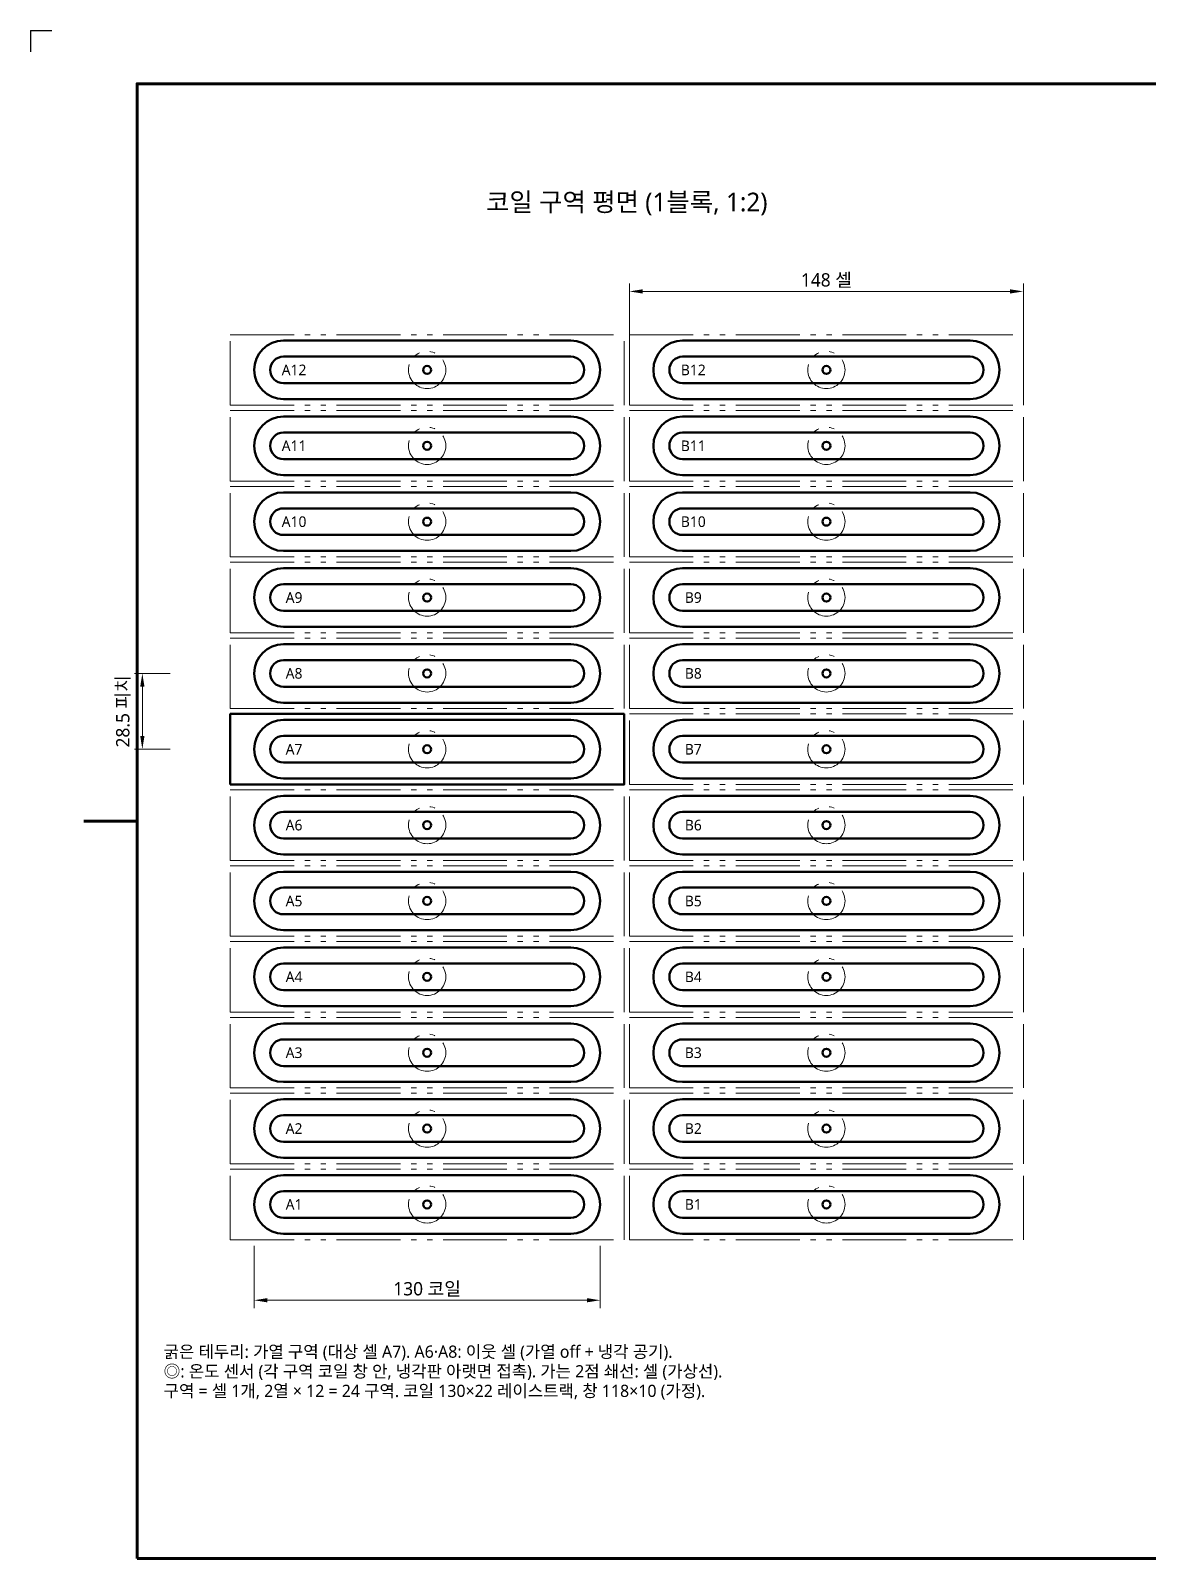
# Model space of a CAD drawing. Header units: millimetres. Extents: x 0 to 1800, y -680 to 297.
# Drawn here: x 460 to 670, y -330 to -43 of the extents above; entities that cross this region are included whole.
import ezdxf
from ezdxf.enums import TextEntityAlignment as Align

# ---------------------------------------------------------------- set-up
doc = ezdxf.new("R2010")
doc.units = ezdxf.units.MM
doc.linetypes.add('KS_PHANTOM', pattern=[20, 12, -2, 1, -2, 1, -2])
for name, color, linetype, lineweight in [('DIM', 3, 'Continuous', 18), ('FRAME', 7, 'Continuous', 70), ('OUTLINE', 7, 'Continuous', 50), ('PHANTOM', 6, 'KS_PHANTOM', 18), ('TABLE', 7, 'Continuous', 25), ('TEXT', 7, 'Continuous', 25)]:
    doc.layers.add(name, color=color, linetype=linetype, lineweight=lineweight)
doc.styles.add('KS', font='malgun.ttf')
doc.dimstyles.new('KS_00', dxfattribs={"dimtxt": 2.5, "dimasz": 2.5, "dimexe": 1.5, "dimexo": 0.8, "dimgap": 0.8, "dimtad": 1, "dimlfac": 50, "dimdsep": 46, "dimtxsty": 'KS', "dimcen": 0, "dimclrd": 3, "dimclre": 3, "dimclrt": 7, "dimazin": 3, "dimtfac": 0.7, "dimtmove": 0, "dimatfit": 3, "dimlwd": 18, "dimlwe": 18, "dimarcsym": 0})

# ---------------------------------------------------------------- blocks, each defined once
blk = doc.blocks.new('_CLOSEDFILLED')
at = {"color": 0, "linetype": 'ByBlock'}
blk.add_solid([(-1, 0.16), (0, 0), (-1, -0.16)], dxfattribs=at)
blk = doc.blocks.new('*D43')
at = {"color": 3, "lineweight": 18}
for p, q in [((42, 68.7), (42, 57)), ((107, 68.7), (107, 57)), ((44.5, 58.5), (104.5, 58.5))]:
    blk.add_line(p, q, dxfattribs=at)
at = {"layer": 'Defpoints'}
for p in [(42, 69.5), (107, 69.5), (42, 58.5)]:
    blk.add_point(p, dxfattribs=at)
at = {"layer": 'DIM', "color": 3, "xscale": 2.5, "yscale": 2.5, "rotation": 180}
blk.add_blockref('_CLOSEDFILLED', (42, 58.5), dxfattribs=at)
at = {"layer": 'DIM', "color": 3, "xscale": 2.5, "yscale": 2.5}
blk.add_blockref('_CLOSEDFILLED', (107, 58.5), dxfattribs=at)
at = {"layer": 'DIM', "color": 7, "insert": (74.5, 60.55), "char_height": 2.5, "attachment_point": 5, "style": 'KS'}
blk.add_mtext('130 코일', dxfattribs=at)
blk = doc.blocks.new('*D44')
at = {"color": 3, "lineweight": 18}
for p, q in [((112.5, 234.05), (112.5, 249.5)), ((115, 248), (184, 248)), ((186.5, 234.05), (186.5, 249.5))]:
    blk.add_line(p, q, dxfattribs=at)
at = {"layer": 'Defpoints'}
for p in [(112.5, 248), (112.5, 233.25), (186.5, 233.25)]:
    blk.add_point(p, dxfattribs=at)
at = {"layer": 'DIM', "color": 3, "xscale": 2.5, "yscale": 2.5, "rotation": 180}
blk.add_blockref('_CLOSEDFILLED', (112.5, 248), dxfattribs=at)
at = {"layer": 'DIM', "color": 3, "xscale": 2.5, "yscale": 2.5}
blk.add_blockref('_CLOSEDFILLED', (186.5, 248), dxfattribs=at)
at = {"layer": 'DIM', "color": 7, "insert": (149.5, 250.05), "char_height": 2.5, "attachment_point": 5, "style": 'KS'}
blk.add_mtext('148 셀', dxfattribs=at)
blk = doc.blocks.new('*D45')
at = {"color": 3, "lineweight": 18}
for p, q in [((26.2, 176.25), (19.5, 176.25)), ((21, 164.5), (21, 173.75)), ((26.2, 162), (19.5, 162))]:
    blk.add_line(p, q, dxfattribs=at)
at = {"layer": 'Defpoints'}
for p in [(27, 176.25), (21, 162), (27, 162)]:
    blk.add_point(p, dxfattribs=at)
at = {"layer": 'DIM', "color": 3, "xscale": 2.5, "yscale": 2.5}
for p, rotation in [((21, 176.25), 90), ((21, 162), 270)]:
    blk.add_blockref('_CLOSEDFILLED', p, dxfattribs=dict(at, rotation=rotation))
at = {"layer": 'DIM', "color": 7, "insert": (17.45, 169.125), "char_height": 2.5, "attachment_point": 5, "rotation": 90, "style": 'KS'}
blk.add_mtext('28.5 피치', dxfattribs=at)
blk = doc.blocks.new('D-03_R03_2of2')
at = {"layer": 'FRAME'}
blk.add_line((20, 148.5), (10, 148.5), dxfattribs=at)
blk.add_lwpolyline([(20, 10), (410, 10), (410, 287), (20, 287)], close=True, dxfattribs=at)
at = {"layer": 'OUTLINE'}
for p, q in [((47.5, 238.75), (101.5, 238.75)), ((122.5, 238.75), (176.5, 238.75)), ((47.5, 235.75), (101.5, 235.75)), ((122.5, 235.75), (176.5, 235.75)), ((101.5, 230.75), (47.5, 230.75)), ((176.5, 230.75), (122.5, 230.75)), ((101.5, 227.75), (47.5, 227.75)), ((176.5, 227.75), (122.5, 227.75)), ((47.5, 224.5), (101.5, 224.5)), ((122.5, 224.5), (176.5, 224.5)), ((47.5, 221.5), (101.5, 221.5)), ((122.5, 221.5), (176.5, 221.5)), ((101.5, 216.5), (47.5, 216.5)), ((176.5, 216.5), (122.5, 216.5)), ((101.5, 213.5), (47.5, 213.5)), ((176.5, 213.5), (122.5, 213.5)), ((47.5, 210.25), (101.5, 210.25)), ((122.5, 210.25), (176.5, 210.25)), ((47.5, 207.25), (101.5, 207.25)), ((122.5, 207.25), (176.5, 207.25)), ((101.5, 202.25), (47.5, 202.25)), ((176.5, 202.25), (122.5, 202.25)), ((101.5, 199.25), (47.5, 199.25)), ((176.5, 199.25), (122.5, 199.25)), ((47.5, 196), (101.5, 196)), ((122.5, 196), (176.5, 196)), ((47.5, 193), (101.5, 193)), ((122.5, 193), (176.5, 193)), ((101.5, 188), (47.5, 188)), ((176.5, 188), (122.5, 188)), ((101.5, 185), (47.5, 185)), ((176.5, 185), (122.5, 185)), ((47.5, 181.75), (101.5, 181.75)), ((122.5, 181.75), (176.5, 181.75)), ((47.5, 178.75), (101.5, 178.75)), ((122.5, 178.75), (176.5, 178.75)), ((101.5, 173.75), (47.5, 173.75)), ((176.5, 173.75), (122.5, 173.75)), ((101.5, 170.75), (47.5, 170.75)), ((176.5, 170.75), (122.5, 170.75)), ((47.5, 167.5), (101.5, 167.5)), ((122.5, 167.5), (176.5, 167.5)), ((47.5, 164.5), (101.5, 164.5)), ((122.5, 164.5), (176.5, 164.5)), ((101.5, 159.5), (47.5, 159.5)), ((176.5, 159.5), (122.5, 159.5)), ((101.5, 156.5), (47.5, 156.5)), ((176.5, 156.5), (122.5, 156.5)), ((47.5, 153.25), (101.5, 153.25)), ((122.5, 153.25), (176.5, 153.25)), ((47.5, 150.25), (101.5, 150.25)), ((122.5, 150.25), (176.5, 150.25)), ((101.5, 145.25), (47.5, 145.25)), ((176.5, 145.25), (122.5, 145.25)), ((101.5, 142.25), (47.5, 142.25)), ((176.5, 142.25), (122.5, 142.25)), ((47.5, 139), (101.5, 139)), ((122.5, 139), (176.5, 139)), ((47.5, 136), (101.5, 136)), ((122.5, 136), (176.5, 136)), ((101.5, 131), (47.5, 131)), ((176.5, 131), (122.5, 131)), ((101.5, 128), (47.5, 128)), ((176.5, 128), (122.5, 128)), ((47.5, 124.75), (101.5, 124.75)), ((122.5, 124.75), (176.5, 124.75)), ((47.5, 121.75), (101.5, 121.75)), ((122.5, 121.75), (176.5, 121.75)), ((101.5, 116.75), (47.5, 116.75)), ((176.5, 116.75), (122.5, 116.75)), ((101.5, 113.75), (47.5, 113.75)), ((176.5, 113.75), (122.5, 113.75)), ((47.5, 110.5), (101.5, 110.5)), ((122.5, 110.5), (176.5, 110.5)), ((47.5, 107.5), (101.5, 107.5)), ((122.5, 107.5), (176.5, 107.5)), ((101.5, 102.5), (47.5, 102.5)), ((176.5, 102.5), (122.5, 102.5)), ((101.5, 99.5), (47.5, 99.5)), ((176.5, 99.5), (122.5, 99.5)), ((47.5, 96.25), (101.5, 96.25)), ((122.5, 96.25), (176.5, 96.25)), ((47.5, 93.25), (101.5, 93.25)), ((122.5, 93.25), (176.5, 93.25)), ((101.5, 88.25), (47.5, 88.25)), ((176.5, 88.25), (122.5, 88.25)), ((101.5, 85.25), (47.5, 85.25)), ((176.5, 85.25), (122.5, 85.25)), ((47.5, 82), (101.5, 82)), ((122.5, 82), (176.5, 82)), ((47.5, 79), (101.5, 79)), ((122.5, 79), (176.5, 79)), ((101.5, 74), (47.5, 74)), ((176.5, 74), (122.5, 74)), ((101.5, 71), (47.5, 71)), ((176.5, 71), (122.5, 71))]:
    blk.add_line(p, q, dxfattribs=at)
blk.add_lwpolyline([(37.5, 155.375), (111.5, 155.375), (111.5, 168.625), (37.5, 168.625)], close=True, dxfattribs=at)
for centre in [(74.5, 233.25), (149.5, 233.25), (74.5, 219), (149.5, 219), (74.5, 204.75), (149.5, 204.75), (74.5, 190.5), (149.5, 190.5), (74.5, 176.25), (149.5, 176.25), (74.5, 162), (149.5, 162), (74.5, 147.75), (149.5, 147.75), (74.5, 133.5), (149.5, 133.5), (74.5, 119.25), (149.5, 119.25), (74.5, 105), (149.5, 105), (74.5, 90.75), (149.5, 90.75), (74.5, 76.5), (149.5, 76.5)]:
    blk.add_circle(centre, 0.75, dxfattribs=at)
for centre, radius, start, end in [((47.5, 233.25), 5.5, 90, 270), ((101.5, 233.25), 5.5, 270, 90), ((122.5, 233.25), 5.5, 90, 270), ((176.5, 233.25), 5.5, 270, 90), ((47.5, 233.25), 2.5, 90, 270), ((101.5, 233.25), 2.5, 270, 90), ((122.5, 233.25), 2.5, 90, 270), ((176.5, 233.25), 2.5, 270, 90), ((47.5, 219), 5.5, 90, 270), ((101.5, 219), 5.5, 270, 90), ((122.5, 219), 5.5, 90, 270), ((176.5, 219), 5.5, 270, 90), ((47.5, 219), 2.5, 90, 270), ((101.5, 219), 2.5, 270, 90), ((122.5, 219), 2.5, 90, 270), ((176.5, 219), 2.5, 270, 90), ((47.5, 204.75), 5.5, 90, 270), ((101.5, 204.75), 5.5, 270, 90), ((122.5, 204.75), 5.5, 90, 270), ((176.5, 204.75), 5.5, 270, 90), ((47.5, 204.75), 2.5, 90, 270), ((101.5, 204.75), 2.5, 270, 90), ((122.5, 204.75), 2.5, 90, 270), ((176.5, 204.75), 2.5, 270, 90), ((47.5, 190.5), 5.5, 90, 270), ((101.5, 190.5), 5.5, 270, 90), ((122.5, 190.5), 5.5, 90, 270), ((176.5, 190.5), 5.5, 270, 90), ((47.5, 190.5), 2.5, 90, 270), ((101.5, 190.5), 2.5, 270, 90), ((122.5, 190.5), 2.5, 90, 270), ((176.5, 190.5), 2.5, 270, 90), ((47.5, 176.25), 5.5, 90, 270), ((101.5, 176.25), 5.5, 270, 90), ((122.5, 176.25), 5.5, 90, 270), ((176.5, 176.25), 5.5, 270, 90), ((47.5, 176.25), 2.5, 90, 270), ((101.5, 176.25), 2.5, 270, 90), ((122.5, 176.25), 2.5, 90, 270), ((176.5, 176.25), 2.5, 270, 90), ((47.5, 162), 5.5, 90, 270), ((101.5, 162), 5.5, 270, 90), ((122.5, 162), 5.5, 90, 270), ((176.5, 162), 5.5, 270, 90), ((47.5, 162), 2.5, 90, 270), ((101.5, 162), 2.5, 270, 90), ((122.5, 162), 2.5, 90, 270), ((176.5, 162), 2.5, 270, 90), ((47.5, 147.75), 5.5, 90, 270), ((101.5, 147.75), 5.5, 270, 90), ((122.5, 147.75), 5.5, 90, 270), ((176.5, 147.75), 5.5, 270, 90), ((47.5, 147.75), 2.5, 90, 270), ((101.5, 147.75), 2.5, 270, 90), ((122.5, 147.75), 2.5, 90, 270), ((176.5, 147.75), 2.5, 270, 90), ((47.5, 133.5), 5.5, 90, 270), ((101.5, 133.5), 5.5, 270, 90), ((122.5, 133.5), 5.5, 90, 270), ((176.5, 133.5), 5.5, 270, 90), ((47.5, 133.5), 2.5, 90, 270), ((101.5, 133.5), 2.5, 270, 90), ((122.5, 133.5), 2.5, 90, 270), ((176.5, 133.5), 2.5, 270, 90), ((47.5, 119.25), 5.5, 90, 270), ((101.5, 119.25), 5.5, 270, 90), ((122.5, 119.25), 5.5, 90, 270), ((176.5, 119.25), 5.5, 270, 90), ((47.5, 119.25), 2.5, 90, 270), ((101.5, 119.25), 2.5, 270, 90), ((122.5, 119.25), 2.5, 90, 270), ((176.5, 119.25), 2.5, 270, 90), ((47.5, 105), 5.5, 90, 270), ((101.5, 105), 5.5, 270, 90), ((122.5, 105), 5.5, 90, 270), ((176.5, 105), 5.5, 270, 90), ((47.5, 105), 2.5, 90, 270), ((101.5, 105), 2.5, 270, 90), ((122.5, 105), 2.5, 90, 270), ((176.5, 105), 2.5, 270, 90), ((47.5, 90.75), 5.5, 90, 270), ((101.5, 90.75), 5.5, 270, 90), ((122.5, 90.75), 5.5, 90, 270), ((176.5, 90.75), 5.5, 270, 90), ((47.5, 90.75), 2.5, 90, 270), ((101.5, 90.75), 2.5, 270, 90), ((122.5, 90.75), 2.5, 90, 270), ((176.5, 90.75), 2.5, 270, 90), ((47.5, 76.5), 5.5, 90, 270), ((101.5, 76.5), 5.5, 270, 90), ((122.5, 76.5), 5.5, 90, 270), ((176.5, 76.5), 5.5, 270, 90), ((47.5, 76.5), 2.5, 90, 270), ((101.5, 76.5), 2.5, 270, 90), ((122.5, 76.5), 2.5, 90, 270), ((176.5, 76.5), 2.5, 270, 90)]:
    blk.add_arc(centre, radius, start, end, dxfattribs=at)
at = {"layer": 'PHANTOM'}
for p, q in [((37.5, 226.625), (37.5, 239.875)), ((37.5, 239.875), (111.5, 239.875)), ((111.5, 226.625), (111.5, 239.875)), ((112.5, 226.625), (112.5, 239.875)), ((112.5, 239.875), (186.5, 239.875)), ((186.5, 226.625), (186.5, 239.875)), ((37.5, 226.625), (111.5, 226.625)), ((37.5, 212.375), (37.5, 225.625)), ((37.5, 225.625), (111.5, 225.625)), ((111.5, 212.375), (111.5, 225.625)), ((112.5, 226.625), (186.5, 226.625)), ((112.5, 212.375), (112.5, 225.625)), ((112.5, 225.625), (186.5, 225.625)), ((186.5, 212.375), (186.5, 225.625)), ((37.5, 212.375), (111.5, 212.375)), ((37.5, 198.125), (37.5, 211.375)), ((37.5, 211.375), (111.5, 211.375)), ((111.5, 198.125), (111.5, 211.375)), ((112.5, 212.375), (186.5, 212.375)), ((112.5, 198.125), (112.5, 211.375)), ((112.5, 211.375), (186.5, 211.375)), ((186.5, 198.125), (186.5, 211.375)), ((37.5, 198.125), (111.5, 198.125)), ((112.5, 198.125), (186.5, 198.125)), ((37.5, 183.875), (37.5, 197.125)), ((37.5, 197.125), (111.5, 197.125)), ((111.5, 183.875), (111.5, 197.125)), ((112.5, 183.875), (112.5, 197.125)), ((112.5, 197.125), (186.5, 197.125)), ((186.5, 183.875), (186.5, 197.125)), ((37.5, 183.875), (111.5, 183.875)), ((112.5, 183.875), (186.5, 183.875)), ((37.5, 169.625), (37.5, 182.875)), ((37.5, 182.875), (111.5, 182.875)), ((111.5, 169.625), (111.5, 182.875)), ((112.5, 169.625), (112.5, 182.875)), ((112.5, 182.875), (186.5, 182.875)), ((186.5, 169.625), (186.5, 182.875)), ((37.5, 169.625), (111.5, 169.625)), ((112.5, 169.625), (186.5, 169.625)), ((37.5, 155.375), (37.5, 168.625)), ((37.5, 168.625), (111.5, 168.625)), ((111.5, 155.375), (111.5, 168.625)), ((112.5, 155.375), (112.5, 168.625)), ((112.5, 168.625), (186.5, 168.625)), ((186.5, 155.375), (186.5, 168.625)), ((37.5, 155.375), (111.5, 155.375)), ((112.5, 155.375), (186.5, 155.375)), ((37.5, 141.125), (37.5, 154.375)), ((37.5, 154.375), (111.5, 154.375)), ((111.5, 141.125), (111.5, 154.375)), ((112.5, 141.125), (112.5, 154.375)), ((112.5, 154.375), (186.5, 154.375)), ((186.5, 141.125), (186.5, 154.375)), ((37.5, 141.125), (111.5, 141.125)), ((112.5, 141.125), (186.5, 141.125)), ((37.5, 126.875), (37.5, 140.125)), ((37.5, 140.125), (111.5, 140.125)), ((111.5, 126.875), (111.5, 140.125)), ((112.5, 126.875), (112.5, 140.125)), ((112.5, 140.125), (186.5, 140.125)), ((186.5, 126.875), (186.5, 140.125)), ((37.5, 126.875), (111.5, 126.875)), ((112.5, 126.875), (186.5, 126.875)), ((37.5, 112.625), (37.5, 125.875)), ((37.5, 125.875), (111.5, 125.875)), ((111.5, 112.625), (111.5, 125.875)), ((112.5, 112.625), (112.5, 125.875)), ((112.5, 125.875), (186.5, 125.875)), ((186.5, 112.625), (186.5, 125.875)), ((37.5, 112.625), (111.5, 112.625)), ((112.5, 112.625), (186.5, 112.625)), ((37.5, 98.375), (37.5, 111.625)), ((37.5, 111.625), (111.5, 111.625)), ((111.5, 98.375), (111.5, 111.625)), ((112.5, 98.375), (112.5, 111.625)), ((112.5, 111.625), (186.5, 111.625)), ((186.5, 98.375), (186.5, 111.625)), ((37.5, 98.375), (111.5, 98.375)), ((112.5, 98.375), (186.5, 98.375)), ((37.5, 84.125), (37.5, 97.375)), ((37.5, 97.375), (111.5, 97.375)), ((111.5, 84.125), (111.5, 97.375)), ((112.5, 84.125), (112.5, 97.375)), ((112.5, 97.375), (186.5, 97.375)), ((186.5, 84.125), (186.5, 97.375)), ((37.5, 84.125), (111.5, 84.125)), ((112.5, 84.125), (186.5, 84.125)), ((37.5, 69.875), (37.5, 83.125)), ((37.5, 83.125), (111.5, 83.125)), ((111.5, 69.875), (111.5, 83.125)), ((112.5, 69.875), (112.5, 83.125)), ((112.5, 83.125), (186.5, 83.125)), ((186.5, 69.875), (186.5, 83.125)), ((37.5, 69.875), (111.5, 69.875)), ((112.5, 69.875), (186.5, 69.875))]:
    blk.add_line(p, q, dxfattribs=at)
for centre in [(74.5, 233.25), (149.5, 233.25), (74.5, 219), (149.5, 219), (74.5, 204.75), (149.5, 204.75), (74.5, 190.5), (149.5, 190.5), (74.5, 176.25), (149.5, 176.25), (74.5, 162), (149.5, 162), (74.5, 147.75), (149.5, 147.75), (74.5, 133.5), (149.5, 133.5), (74.5, 119.25), (149.5, 119.25), (74.5, 105), (149.5, 105), (74.5, 90.75), (149.5, 90.75), (74.5, 76.5), (149.5, 76.5)]:
    blk.add_circle(centre, 3.5, dxfattribs=at)
at = {"layer": 'TABLE'}
for q in [(4, 297), (0, 293)]:
    blk.add_line((0, 297), q, dxfattribs=at)
at = {"layer": 'TEXT', "style": 'KS'}
blk.add_text('코일 구역 평면 (1블록, 1:2)', height=3.5, dxfattribs=at).set_placement((112, 262), align=Align.BOTTOM_CENTER)
for s, p in [('A12', (49.5, 233.25)), ('B12', (124.5, 233.25)), ('A11', (49.5, 219)), ('B11', (124.5, 219)), ('A10', (49.5, 204.75)), ('B10', (124.5, 204.75)), ('A9', (49.5, 190.5)), ('B9', (124.5, 190.5)), ('A8', (49.5, 176.25)), ('B8', (124.5, 176.25)), ('A7', (49.5, 162)), ('B7', (124.5, 162)), ('A6', (49.5, 147.75)), ('B6', (124.5, 147.75)), ('A5', (49.5, 133.5)), ('B5', (124.5, 133.5)), ('A4', (49.5, 119.25)), ('B4', (124.5, 119.25)), ('A3', (49.5, 105)), ('B3', (124.5, 105)), ('A2', (49.5, 90.75)), ('B2', (124.5, 90.75)), ('A1', (49.5, 76.5)), ('B1', (124.5, 76.5))]:
    blk.add_text(s, height=2, dxfattribs=at).set_placement(p, align=Align.MIDDLE_CENTER)
for s, p in [('굵은 테두리: 가열 구역 (대상 셀 A7). A6·A8: 이웃 셀 (가열 off + 냉각 공기).', (25, 47)), ('◎: 온도 센서 (각 구역 코일 창 안, 냉각판 아랫면 접촉). 가는 2점 쇄선: 셀 (가상선).', (25, 43.32)), ('구역 = 셀 1개, 2열 × 12 = 24 구역. 코일 130×22 레이스트랙, 창 118×10 (가정).', (25, 39.64))]:
    blk.add_text(s, height=2.3, dxfattribs=at).set_placement(p, align=Align.BOTTOM_LEFT)
at = {"layer": 'DIM'}
for base, p1, p2, text, picture, middle in [((112.5, 248), (112.5, 233.25), (186.5, 233.25), '<> 셀', '*D44', (149.5, 250.05)), ((42, 58.5), (42, 69.5), (107, 69.5), '<> 코일', '*D43', (74.5, 60.55))]:
    dim = blk.add_linear_dim(base=base, p1=p1, p2=p2, text=text, dimstyle='KS_00', dxfattribs=at)
    dim.commit()
    dim.dimension.update_dxf_attribs({"geometry": picture, "text_midpoint": middle})
dim = blk.add_linear_dim(base=(21, 162), p1=(27, 162), p2=(27, 176.25), angle=90, text='<> 피치', dimstyle='KS_00', dxfattribs=at)
dim.commit()
dim.dimension.update_dxf_attribs({"geometry": '*D45', "text_midpoint": (17.45, 169.125)})

msp = doc.modelspace()

# ---------------------------------------------------------------- block references
msp.add_blockref('D-03_R03_2of2', (460, -340))

doc.saveas('drawing.dxf')
